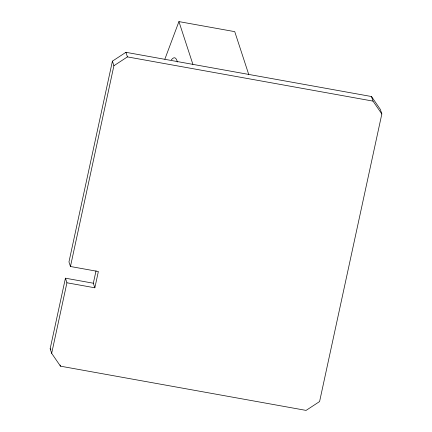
<?xml version="1.0" encoding="UTF-8"?>
<svg xmlns="http://www.w3.org/2000/svg" width="432" height="432" viewBox="0 0 432 432"><rect width="100%" height="100%" fill="white"/><g stroke="black" fill="none" stroke-linecap="round" stroke-linejoin="round"><path stroke-width="0.65" d="M94.84 287.798L98.361 271.523L70.454 266.495L68.958 261.916L112.412 61.15L125.923 52.31L371.525 96.536L380.338 109.399L381.839 113.978L319.588 401.56L306.077 410.4L60.475 366.174L51.662 353.311L50.161 348.732L65.432 278.192L93.339 283.219L94.84 287.798L66.928 282.776L65.432 278.192M51.662 353.311L66.928 282.776M70.454 266.495L113.908 65.734L112.412 61.15M93.339 283.219L96.017 270.848M164.862 59.162L178.929 21.6L234.743 31.649L248.724 74.423M113.908 65.734L127.424 56.894L373.021 101.115L381.839 113.978M50.161 348.732L50.9 349.801M371.525 96.536L373.021 101.115M178.929 21.6L192.904 64.373M125.923 52.31L127.424 56.894M60.102 365.029L60.475 366.174M171.342 59.881A85.887 11.799 -79.8 0 1 177.358 62.024"/></g></svg>
